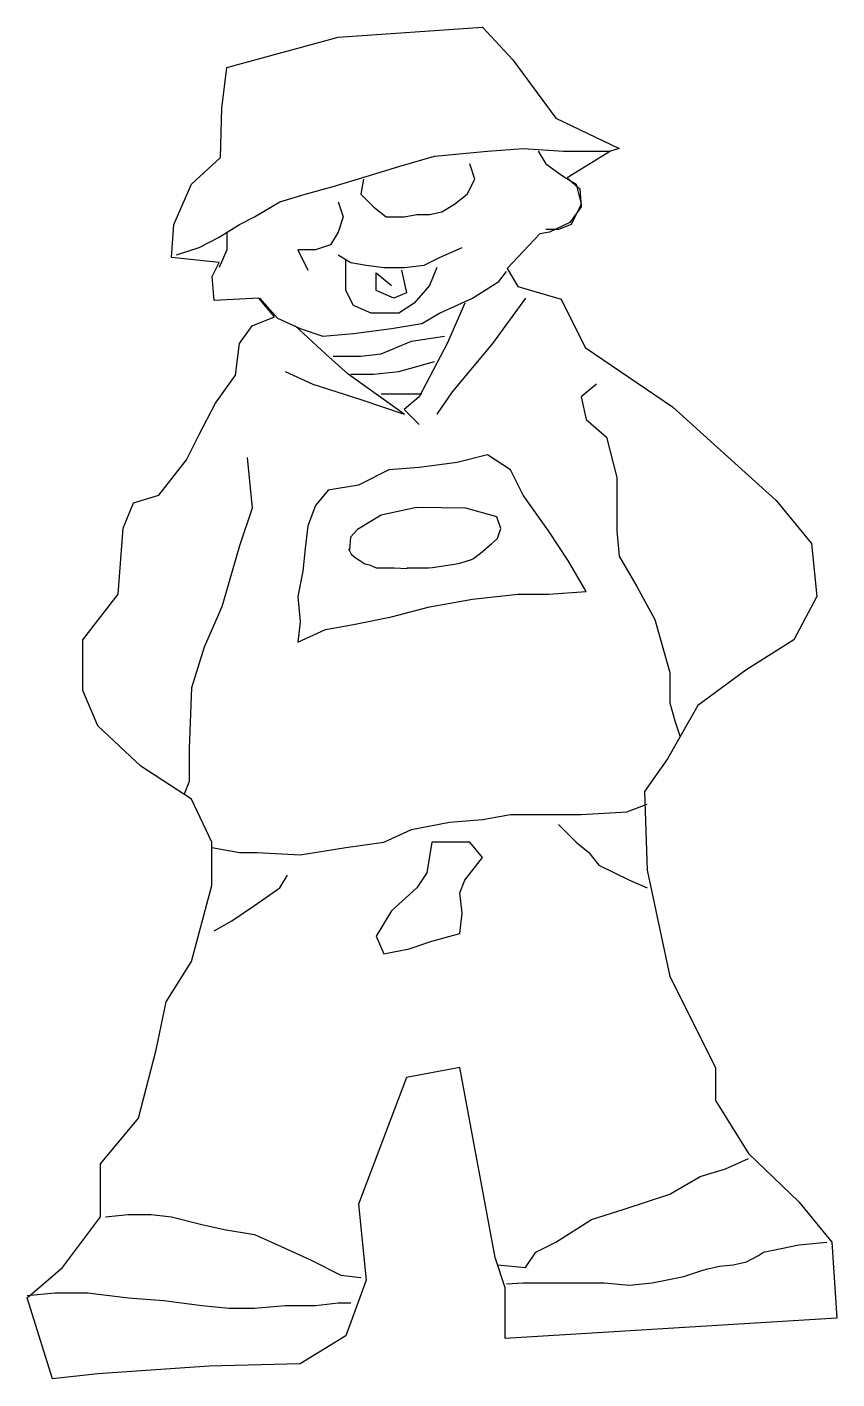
# Model space of a CAD drawing. Extents: x 0.05 to 3.92, y 0.96 to 7.42.
import ezdxf

# ---------------------------------------------------------------- set-up
doc = ezdxf.new("R2010")
doc.units = 0
doc.header["$LTSCALE"] = 20
doc.layers.add('1', color=7, linetype='CONTINUOUS')

msp = doc.modelspace()

# ---------------------------------------------------------------- linework, layer by layer
at = {"layer": '1', "color": 15}
for points in [[(1.0024, 7.224), (1.5347, 7.3692), (2.2242, 7.4176), (2.3694, 7.2603), (2.5751, 6.982), (2.8775, 6.8369), (2.8352, 6.8248), (2.6295, 6.6978), (2.69, 6.6446), (2.6961, 6.5586), (2.6416, 6.4836), (2.5448, 6.4376), (2.4989, 6.4292), (2.3416, 6.2647), (2.3936, 6.1776), (2.5993, 6.1171), (2.7142, 5.8872), (3.1316, 5.6029), (3.6276, 5.1566), (3.7969, 4.9509), (3.8211, 4.6969), (3.7122, 4.4912), (3.4824, 4.346), (3.2525, 4.1767), (3.1074, 3.9226), (2.9984, 3.7654), (3.0106, 3.3904), (3.1194, 2.8822), (3.3372, 2.448), (3.3372, 2.2907), (3.4945, 2.0367), (3.7364, 1.8068), (3.8936, 1.6132), (3.9179, 1.2503), (2.3331, 1.1536), (2.3331, 1.3955), (2.2848, 1.5407), (2.1154, 2.448), (1.8613, 2.3996), (1.6315, 1.7947), (1.6678, 1.4318), (1.571, 1.1656), (1.3532, 1.0326), (0.919, 1.0205), (0.3867, 0.9842), (0.1689, 0.96), (0.048, 1.3471), (0.2173, 1.4923), (0.3988, 1.7342), (0.3988, 1.9882), (0.5802, 2.206), (0.6649, 2.5314), (0.7133, 2.7613), (0.8343, 2.9548), (0.931, 3.3178), (0.931, 3.5234), (0.8343, 3.7291), (0.5923, 3.8864), (0.3867, 4.0799), (0.3141, 4.2492), (0.3141, 4.4912), (0.4834, 4.709), (0.5076, 5.0235), (0.556, 5.1445), (0.677, 5.1808), (0.8101, 5.3501), (0.8706, 5.4711), (0.948, 5.6211), (1.0448, 5.7554), (1.0629, 5.9054), (1.1234, 5.9901), (1.2298, 6.0336), (1.1548, 6.1231), (0.942, 6.111), (0.9323, 6.226), (0.9662, 6.2925), (0.7375, 6.3167), (0.7496, 6.474), (0.8343, 6.6676), (0.9722, 6.7945), (0.9782, 7.0304), (1.0024, 7.224)], [(0.7617, 6.3288), (0.8706, 6.3651), (0.9662, 6.4135), (1.0629, 6.474), (1.1355, 6.5102), (1.2565, 6.5829), (1.3774, 6.6191), (1.5105, 6.6554), (1.6678, 6.7038), (1.825, 6.7522), (1.9944, 6.8006), (2.2484, 6.8248), (2.4178, 6.8369), (2.6114, 6.8248), (2.8291, 6.8248)], [(2.4904, 6.8248), (2.5267, 6.7644), (2.6114, 6.7038), (2.6718, 6.6676), (2.6961, 6.5708), (2.6477, 6.474), (2.5872, 6.4498), (2.5267, 6.4498)], [(1.6556, 6.6917), (1.6436, 6.6191), (1.7041, 6.5586), (1.7646, 6.5102), (1.8492, 6.5102), (1.9097, 6.5224), (1.9702, 6.5224), (2.0307, 6.5344), (2.0912, 6.5708), (2.1517, 6.6191), (2.188, 6.6917), (2.1637, 6.7644)], [(1.5347, 6.5829), (1.5589, 6.5102), (1.5347, 6.4376), (1.4984, 6.3772), (1.4258, 6.353), (1.3411, 6.353), (1.3895, 6.2562)], [(1.0024, 6.4376), (1.0024, 6.353), (0.9662, 6.2683)], [(1.5347, 6.3288), (1.5952, 6.2925), (1.6678, 6.2804), (1.7524, 6.2683), (1.8492, 6.2683), (1.946, 6.2804), (2.0186, 6.3167), (2.1275, 6.3651)], [(2.0065, 6.2683), (1.9702, 6.1836), (1.8976, 6.099), (1.825, 6.0506), (1.692, 6.0506), (1.6073, 6.0869), (1.571, 6.1594), (1.571, 6.3046)], [(1.1658, 6.111), (1.1597, 6.1231), (1.2444, 6.0263), (1.3532, 5.978), (1.4621, 5.9417), (1.6073, 5.9538), (1.7888, 5.978), (1.9339, 6.0022), (2.0186, 6.0506), (2.1759, 6.1231), (2.2727, 6.1836), (2.3029, 6.2018), (2.3392, 6.2502)], [(1.8371, 6.2562), (1.8613, 6.1473), (1.8009, 6.1231), (1.7162, 6.1594), (1.7162, 6.2441), (1.7888, 6.1836)], [(2.1396, 6.099), (2.0549, 5.9054), (1.9218, 5.6514), (1.8492, 5.5909), (1.9218, 5.5195)], [(2.4299, 6.1231), (2.2727, 5.9054), (2.0791, 5.6756), (2.0065, 5.5679)], [(1.2807, 5.7723), (1.4138, 5.7119), (1.6436, 5.6392), (1.8492, 5.5679), (1.5831, 5.7602), (1.4742, 5.857), (1.329, 5.9901)], [(1.5105, 5.8449), (1.6436, 5.8449), (1.7404, 5.857), (1.8856, 5.9175), (2.0428, 5.9417)], [(1.5952, 5.7602), (1.7041, 5.7602), (1.825, 5.7723), (1.9097, 5.7965), (1.9944, 5.8207)], [(2.7686, 5.7119), (2.6961, 5.6514), (2.7202, 5.5437), (2.817, 5.459), (2.8654, 5.2654), (2.8654, 5.0114), (2.8775, 4.8904), (2.9622, 4.7452), (3.0469, 4.588), (3.1194, 4.334), (3.1194, 4.1888), (3.1437, 4.1041), (3.1678, 4.0315)], [(1.9339, 5.6634), (1.7404, 5.6634)], [(1.0992, 5.3622), (1.1234, 5.1202), (1.0629, 4.9388), (0.9782, 4.6484), (0.8948, 4.4549), (0.8343, 4.2613), (0.8222, 3.971), (0.8222, 3.8138), (0.798, 3.7533)], [(1.6073, 4.5638), (1.7888, 4.6001), (1.9702, 4.6484), (2.1759, 4.6848), (2.3936, 4.709), (2.5388, 4.709), (2.7202, 4.7211), (2.6356, 4.8662), (2.5388, 5.0114), (2.4178, 5.1808), (2.3573, 5.3018), (2.2484, 5.3743), (2.1033, 5.338), (1.9218, 5.3138), (1.7766, 5.3018), (1.6315, 5.2291), (1.4863, 5.205), (1.4258, 5.1323), (1.3895, 5.0356), (1.3774, 4.9267), (1.3653, 4.8179), (1.3411, 4.6969), (1.3532, 4.5759), (1.3411, 4.4791), (1.4742, 4.5396), (1.6073, 4.5638)], [(2.2956, 4.9751), (2.3114, 5.0223), (2.292, 5.0779), (2.1444, 5.119), (1.9085, 5.1227), (1.7404, 5.0852), (1.6267, 5.0174), (1.594, 4.9811), (1.5892, 4.9206)], [(2.1819, 4.8784), (2.2146, 4.9037), (2.2678, 4.9497), (2.2956, 4.9751)], [(1.5843, 4.9255), (1.5964, 4.9001), (1.6158, 4.8832), (1.6376, 4.8699), (1.6617, 4.8542), (1.6847, 4.8481), (1.7162, 4.8348), (1.7476, 4.8348), (1.8021, 4.8348), (1.8638, 4.8312)], [(1.8626, 4.8348), (1.9327, 4.8348), (1.9666, 4.8348), (1.9859, 4.836), (2.0585, 4.8469)], [(2.0585, 4.8469), (2.0682, 4.8481), (2.09, 4.8517), (2.1154, 4.8566)], [(2.1154, 4.8566), (2.1468, 4.8662), (2.171, 4.8747), (2.1819, 4.8784)], [(0.931, 3.4992), (1.0629, 3.475), (1.1476, 3.475), (1.3532, 3.4629), (1.571, 3.4992), (1.7524, 3.5234), (1.8856, 3.5839), (2.067, 3.6202), (2.2242, 3.6323), (2.3573, 3.6565), (2.5025, 3.6565), (2.6961, 3.6565), (2.9138, 3.6686), (3.0106, 3.7049)], [(2.5872, 3.6081), (2.6718, 3.5234), (2.7323, 3.475), (2.7807, 3.4146), (2.9259, 3.342), (3.0106, 3.3056)], [(1.9824, 3.5234), (1.9581, 3.3783), (1.9097, 3.3056), (1.7888, 3.1968), (1.7162, 3.0758), (1.7524, 2.9912), (1.8734, 3.0153), (1.9824, 3.0516), (2.1154, 3.0879), (2.1275, 3.1847), (2.1154, 3.2815), (2.1396, 3.342), (2.2242, 3.4508), (2.1637, 3.5234), (2.0549, 3.5234), (1.9824, 3.5234)], [(0.942, 3.1), (1.0266, 3.1484), (1.1355, 3.221), (1.2565, 3.3056), (1.2928, 3.3662)], [(2.2968, 1.5044), (2.4299, 1.4923), (2.4783, 1.5649), (2.5751, 1.6132), (2.7444, 1.7221), (2.9017, 1.7705), (3.1194, 1.8431), (3.2646, 1.9278), (3.3856, 1.9641), (3.4945, 2.0125)], [(0.423, 1.7342), (0.5318, 1.7463), (0.6407, 1.7463), (0.7375, 1.7342), (0.8826, 1.6979), (0.9903, 1.6738), (1.1355, 1.6496), (1.2444, 1.6011), (1.4016, 1.5286), (1.5468, 1.456), (1.6436, 1.4439)], [(3.4219, 1.5044), (3.486, 1.5201), (3.5428, 1.5492), (3.5671, 1.5649)], [(3.5671, 1.5649), (3.7364, 1.6011), (3.8695, 1.6132)], [(3.2768, 1.4802), (3.3009, 1.4862), (3.3566, 1.4983), (3.4219, 1.5044)], [(2.3392, 1.4136), (2.4178, 1.4197), (2.5388, 1.4197), (2.6356, 1.4197), (2.7444, 1.4197), (2.8049, 1.4197), (2.9259, 1.4076), (3.0348, 1.4197), (3.186, 1.4499), (3.2768, 1.4802)], [(0.048, 1.3592), (0.181, 1.3714), (0.3383, 1.3714), (0.5318, 1.3471), (0.7012, 1.335), (0.8826, 1.3108), (1.0145, 1.2988), (1.1355, 1.2988), (1.2807, 1.3108), (1.4258, 1.3108), (1.5347, 1.3229), (1.5952, 1.3229)]]:
    msp.add_lwpolyline(points, dxfattribs=at)

doc.saveas('drawing.dxf')
